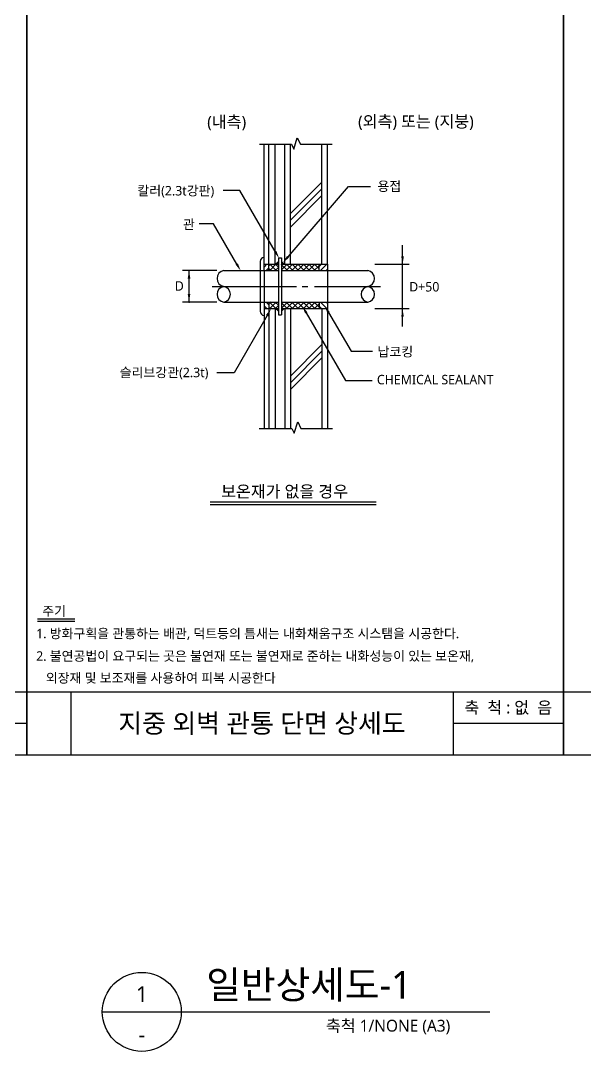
# Model space of a CAD drawing. Header units: millimetres. Extents: x 70076 to 74197, y 15592 to 16067.
# Drawn here: x 70346.8 to 70489.9, y 15592.3 to 15853.4 of the extents above; entities that cross this region are included whole.
import ezdxf
from ezdxf.enums import TextEntityAlignment as Align

# ---------------------------------------------------------------- set-up
doc = ezdxf.new("R2010")
doc.units = ezdxf.units.MM
for name, color, linetype in [('10', 4, 'Continuous'), ('AA-MKXS', 3, 'Continuous'), ('C', 4, 'Continuous'), ('G', 3, 'Continuous'), ('M', 6, 'Continuous'), ('MDET', 4, 'Continuous'), ('R', 1, 'Continuous'), ('Y', 2, 'Continuous')]:
    doc.layers.add(name, color=color, linetype=linetype)
doc.styles.add('sunjin', font='')
doc.styles.get('sunjin').set_extended_font_data('Malgun Gothic')

# ---------------------------------------------------------------- blocks, each defined once
blk = doc.blocks.new('BORDER')
for p, q in [((1, 1), (0, 1)), ((0, 1), (0, 0)), ((1, 0), (1, 1)), ((0, 0), (1, 0))]:
    blk.add_line(p, q)

msp = doc.modelspace()

# ---------------------------------------------------------------- linework, layer by layer
at = {"color": 2}
for p, q in [((70410.18, 15790.04), (70409.72, 15790.5)), ((70413.01, 15790.04), (70412.92, 15790.13)), ((70413, 15782.04), (70412.92, 15781.96))]:
    msp.add_line(p, q, dxfattribs=at)
at = {"layer": '10'}
for p, q in [((70348.37, 15667.36), (70348.37, 15683.36)), ((70484.37, 15667.36), (70484.37, 15683.36))]:
    msp.add_line(p, q, dxfattribs=at)
for p in [(70348.37, 15835.36), (70484.37, 15835.36)]:
    msp.add_point(p, dxfattribs=at)
at = {"layer": 'AA-MKXS', "color": 7}
msp.add_line((70367.51, 15602.26), (70465.67, 15602.26), dxfattribs=at)
msp.add_circle((70377.51, 15602.26), 10, dxfattribs=at)
at = {"layer": 'C', "color": 4}
for p, q in [((70407.51, 15792.36), (70407.51, 15779.72)), ((70394.85, 15730.8), (70436.88, 15730.8)), ((70351.05, 15701.2), (70360.56, 15701.2)), ((70212.37, 15683.36), (70348.37, 15683.36)), ((70348.37, 15683.36), (70484.37, 15683.36)), ((70359.57, 15683.36), (70359.57, 15667.36)), ((70456.37, 15683.36), (70456.37, 15667.36)), ((70484.37, 15683.36), (70620.37, 15683.36)), ((70320.37, 15675.36), (70348.37, 15675.36)), ((70456.37, 15675.36), (70484.37, 15675.36))]:
    msp.add_line(p, q, dxfattribs=at)
at = {"layer": 'C', "color": 2}
msp.add_line((70351.05, 15701.81), (70360.56, 15701.81), dxfattribs=at)
at = {"layer": 'C'}
msp.add_line((70348.37, 15683.36), (70364.37, 15683.36), dxfattribs=at)
at = {"layer": 'C', "color": 4}
for centre, start, end in [((70408.52, 15792.36), 90, 180), ((70408.52, 15779.72), 180, 270)]:
    msp.add_arc(centre, 1.01, start, end, dxfattribs=at)
at = {"layer": 'G', "color": 3}
for p, q in [((70411.41, 15791.64), (70412.12, 15792.35)), ((70411.44, 15791.64), (70412.12, 15792.32)), ((70411.58, 15791.64), (70412.12, 15792.18)), ((70411.72, 15791.64), (70412.12, 15792.04)), ((70411.86, 15791.64), (70412.12, 15791.9)), ((70412.12, 15793.24), (70412.12, 15778.84)), ((70412.12, 15793.24), (70412.92, 15793.24)), ((70412.92, 15793.24), (70412.92, 15778.84)), ((70413.62, 15791.64), (70412.92, 15792.35)), ((70413.6, 15791.64), (70412.92, 15792.32)), ((70413.46, 15791.64), (70412.92, 15792.18)), ((70413.32, 15791.64), (70412.92, 15792.04)), ((70413.17, 15791.64), (70412.92, 15791.9)), ((70408.52, 15791.64), (70412.12, 15791.64)), ((70412, 15791.64), (70412.12, 15791.75)), ((70413.03, 15791.64), (70412.92, 15791.75)), ((70412.92, 15791.64), (70424.6, 15791.64)), ((70412.92, 15791.62), (70412.93, 15791.64)), ((70412.92, 15790.04), (70413.72, 15790.04)), ((70413.72, 15790.04), (70424.6, 15790.04)), ((70412.92, 15782.04), (70413.72, 15782.04)), ((70413.72, 15782.04), (70424.6, 15782.04)), ((70408.52, 15780.44), (70412.12, 15780.44)), ((70411.41, 15780.44), (70412.12, 15779.73)), ((70411.44, 15780.44), (70412.12, 15779.76)), ((70411.58, 15780.44), (70412.12, 15779.9)), ((70411.72, 15780.44), (70412.12, 15780.04)), ((70411.86, 15780.44), (70412.12, 15780.18)), ((70412, 15780.44), (70412.12, 15780.32)), ((70412.12, 15778.84), (70412.92, 15778.84)), ((70412.92, 15780.45), (70412.92, 15780.44)), ((70412.92, 15780.44), (70424.6, 15780.44)), ((70413.62, 15780.44), (70412.92, 15779.73)), ((70413.6, 15780.44), (70412.92, 15779.76)), ((70413.46, 15780.44), (70412.92, 15779.9)), ((70413.32, 15780.44), (70412.92, 15780.04)), ((70413.17, 15780.44), (70412.92, 15780.18)), ((70413.03, 15780.44), (70412.92, 15780.32))]:
    msp.add_line(p, q, dxfattribs=at)
for centre, start, end in [((70398.61, 15788.04), 99.3564, 260.6436), ((70434.46, 15788.04), 279.3564, 80.6436), ((70398.61, 15784.04), 99.3564, 260.6436), ((70397.95, 15784.04), 279.3564, 80.6436), ((70435.12, 15784.04), 99.3564, 260.6436), ((70434.46, 15784.04), 279.3564, 80.6436)]:
    msp.add_arc(centre, 2.03, start, end, dxfattribs=at)
at = {"layer": 'M', "color": 6}
for p, q in [((70398.28, 15790.04), (70412.12, 15790.04)), ((70424.6, 15790.04), (70434.79, 15790.04)), ((70398.28, 15782.04), (70412.12, 15782.04)), ((70424.6, 15782.04), (70434.79, 15782.04))]:
    msp.add_line(p, q, dxfattribs=at)
at = {"layer": 'R', "color": 1}
for p, q in [((70395.31, 15786.04), (70416.69, 15786.04)), ((70418.19, 15786.04), (70419.62, 15786.04)), ((70421.26, 15786.04), (70438.01, 15786.04))]:
    msp.add_line(p, q, dxfattribs=at)
at = {"layer": 'Y', "color": 2}
for p, q in [((70416, 15820.83), (70416.92, 15823.65)), ((70416.92, 15823.65), (70417.69, 15822.03)), ((70407.34, 15822.03), (70415.42, 15822.03)), ((70408.52, 15790.04), (70408.52, 15822.03)), ((70409.72, 15790.04), (70409.72, 15822.03)), ((70411.32, 15791.64), (70411.32, 15822.03)), ((70413.72, 15791.64), (70413.72, 15822.03)), ((70415.16, 15791.64), (70415.16, 15822.03)), ((70415.42, 15822.03), (70416, 15820.83)), ((70417.69, 15822.03), (70425.75, 15822.03)), ((70423.16, 15791.64), (70423.16, 15822.03)), ((70424.6, 15791.64), (70424.6, 15822.03)), ((70402.32, 15810.31), (70398.14, 15810.31)), ((70411.31, 15794.9), (70402.32, 15810.31)), ((70414.57, 15793.55), (70429.88, 15811.32)), ((70415.16, 15804.47), (70423.16, 15812.47)), ((70415.16, 15802.78), (70423.16, 15810.78)), ((70429.88, 15811.32), (70435.45, 15811.32)), ((70415.16, 15801.08), (70423.16, 15809.08)), ((70395.71, 15801.91), (70392.08, 15801.91)), ((70401.58, 15791.71), (70395.71, 15801.91)), ((70396.53, 15790.04), (70387.84, 15790.04)), ((70408.52, 15790.95), (70409.21, 15791.64)), ((70408.52, 15790.04), (70408.52, 15750.08)), ((70409.03, 15790.04), (70409.72, 15790.73)), ((70409.72, 15791.25), (70410.11, 15791.64)), ((70409.92, 15790.04), (70411.52, 15791.64)), ((70411.59, 15790.04), (70409.99, 15791.64)), ((70411.33, 15790.04), (70412.12, 15790.82)), ((70412.12, 15790.93), (70411.41, 15791.64)), ((70412.92, 15790.21), (70414.35, 15791.64)), ((70414.42, 15790.04), (70412.92, 15791.54)), ((70414.13, 15790.04), (70415.73, 15791.64)), ((70415.81, 15790.04), (70414.21, 15791.64)), ((70415.55, 15790.04), (70417.15, 15791.64)), ((70417.22, 15790.04), (70415.62, 15791.64)), ((70416.96, 15790.04), (70418.56, 15791.64)), ((70418.64, 15790.04), (70417.04, 15791.64)), ((70418.38, 15790.04), (70419.98, 15791.64)), ((70420.05, 15790.04), (70418.45, 15791.64)), ((70419.79, 15790.04), (70421.39, 15791.64)), ((70421.46, 15790.04), (70419.86, 15791.64)), ((70421.2, 15790.04), (70422.46, 15791.29)), ((70422.46, 15790.46), (70421.28, 15791.64)), ((70422.46, 15790.04), (70422.46, 15791.64)), ((70422.46, 15791.08), (70423.02, 15791.64)), ((70422.83, 15790.04), (70424.43, 15791.64)), ((70424.25, 15790.04), (70424.6, 15790.39)), ((70424.6, 15791.64), (70424.6, 15750.08)), ((70436.53, 15791.64), (70445.23, 15791.64)), ((70396.53, 15782.04), (70387.84, 15782.04)), ((70409.03, 15782.04), (70409.72, 15781.34)), ((70409.72, 15782.04), (70409.72, 15750.08)), ((70410.17, 15782.04), (70409.72, 15781.59)), ((70409.91, 15782.04), (70411.51, 15780.44)), ((70411.58, 15782.04), (70409.98, 15780.44)), ((70411.32, 15782.04), (70412.12, 15781.25)), ((70414.41, 15782.04), (70412.92, 15780.54)), ((70412.92, 15781.86), (70414.34, 15780.44)), ((70414.13, 15782.04), (70415.73, 15780.44)), ((70415.81, 15782.04), (70414.21, 15780.44)), ((70415.55, 15782.04), (70417.15, 15780.44)), ((70417.22, 15782.04), (70415.62, 15780.44)), ((70416.96, 15782.04), (70418.56, 15780.44)), ((70418.64, 15782.04), (70417.04, 15780.44)), ((70418.38, 15782.04), (70419.98, 15780.44)), ((70420.05, 15782.04), (70418.45, 15780.44)), ((70419.79, 15782.04), (70421.39, 15780.44)), ((70421.46, 15782.04), (70419.86, 15780.44)), ((70421.2, 15782.04), (70422.46, 15780.78)), ((70422.46, 15781.62), (70421.28, 15780.44)), ((70422.46, 15782.04), (70422.46, 15780.44)), ((70422.83, 15782.04), (70424.43, 15780.44)), ((70424.25, 15782.04), (70424.6, 15781.68)), ((70408.52, 15781.13), (70409.21, 15780.44)), ((70409.72, 15780.81), (70410.1, 15780.44)), ((70411.32, 15780.44), (70411.32, 15750.08)), ((70412.12, 15781.16), (70411.4, 15780.44)), ((70413.72, 15780.44), (70413.72, 15750.08)), ((70415.16, 15780.44), (70415.16, 15750.08)), ((70419.19, 15779.33), (70429.17, 15762.21)), ((70422.46, 15781), (70423.02, 15780.44)), ((70423.16, 15780.44), (70423.16, 15750.08)), ((70424.85, 15779.39), (70430.53, 15769.63)), ((70436.53, 15780.44), (70445.23, 15780.44)), ((70409.26, 15778.65), (70400.92, 15764.14)), ((70415.16, 15763.31), (70423.16, 15771.31)), ((70415.16, 15761.61), (70423.16, 15769.61)), ((70430.53, 15769.63), (70435.97, 15769.63)), ((70415.16, 15759.91), (70423.16, 15767.91)), ((70400.92, 15764.14), (70396.56, 15764.14)), ((70429.17, 15762.21), (70435.89, 15762.21)), ((70416.14, 15748.88), (70417.06, 15751.7)), ((70417.06, 15751.7), (70417.83, 15750.08)), ((70407.28, 15750.08), (70415.56, 15750.08)), ((70415.56, 15750.08), (70416.14, 15748.88)), ((70417.83, 15750.08), (70425.87, 15750.08))]:
    msp.add_line(p, q, dxfattribs=at)
at = {"layer": 'Y', "color": 2, "linetype": 'ByBlock'}
for p, q in [((70443.58, 15775.87), (70443.58, 15796.52)), ((70389.49, 15782.04), (70389.49, 15790.04)), ((70389.54, 15790.04), (70389.63, 15790.04)), ((70389.54, 15790.04), (70389.63, 15790.04)), ((70443.63, 15791.64), (70443.73, 15791.64)), ((70389.54, 15782.04), (70389.63, 15782.04))]:
    msp.add_line(p, q, dxfattribs=at)
at = {"layer": 'Y'}
msp.add_line((70394.85, 15731.44), (70436.88, 15731.44), dxfattribs=at)
at = {"layer": 'Y', "color": 2, "linetype": 'ByBlock'}
for p in [(70389.49, 15790.04), (70389.49, 15790.04), (70389.49, 15790.04), (70389.49, 15790.04), (70443.58, 15791.64), (70443.58, 15791.64), (70389.49, 15782.04), (70389.49, 15782.04)]:
    msp.add_point(p, dxfattribs=at)
at = {"layer": 'Y', "color": 2}
for points in [[(70411.6, 15795.07), (70411.02, 15794.73), (70412.32, 15793.17)], [(70401.87, 15791.87), (70401.3, 15791.54), (70402.58, 15789.97)], [(70414.82, 15793.33), (70414.32, 15793.76), (70413.27, 15792.03)], [(70408.97, 15778.81), (70409.55, 15778.48), (70410.26, 15780.38)], [(70418.9, 15779.17), (70419.48, 15779.5), (70418.18, 15781.06)], [(70424.56, 15779.22), (70425.14, 15779.56), (70423.85, 15781.12)]]:
    msp.add_solid(points, dxfattribs=at)
at = {"layer": 'Y', "color": 2, "linetype": 'ByBlock'}
for points in [[(70443.92, 15793.64), (70443.25, 15793.64), (70443.58, 15791.64)], [(70389.82, 15788.04), (70389.15, 15788.04), (70389.49, 15790.04)], [(70389.82, 15784.11), (70389.15, 15784.11), (70389.49, 15782.11)], [(70443.92, 15778.35), (70443.25, 15778.35), (70443.58, 15780.35)]]:
    msp.add_solid(points, dxfattribs=at)

# ---------------------------------------------------------------- block references
at = {"layer": 'C', "color": 4}
for p, xscale, yscale, zscale in [((70212.37, 15667.36), 136, 199.9999999999999, 136), ((70348.37, 15667.36), 136, 199.9999999999999, 136), ((70484.37, 15667.36), 136.0000000000001, 200.0000000000003, 136.0000000000001)]:
    msp.add_blockref('BORDER', p, dxfattribs=dict(at, xscale=xscale, yscale=yscale, zscale=zscale))

# ---------------------------------------------------------------- texts
at = {"layer": 'AA-MKXS', "style": 'sunjin'}
msp.add_text('일반상세도-1', height=7, dxfattribs=at).set_placement((70393.84, 15605.63))
msp.add_text('1', height=4, dxfattribs=at).set_placement((70377.54, 15604.75), align=Align.CENTER)
msp.add_text('축척 1/NONE (A3)', height=3, dxfattribs=at).set_placement((70455.67, 15598.76), align=Align.MIDDLE_RIGHT)
msp.add_text('-', height=4, dxfattribs=at).set_placement((70377.51, 15596.54), align=Align.MIDDLE)
at = {"layer": 'G', "color": 3, "style": 'sunjin'}
for s, p in [('(내측)', (70394.09, 15826.2)), ('(외측) 또는 (지붕)', (70432.32, 15826.31)), ('보온재가 없을 경우', (70397.62, 15732.59))]:
    msp.add_text(s, height=3, dxfattribs=at).set_placement(p)
at = {"layer": 'G', "style": 'sunjin'}
for s, p in [('용접', (70437.22, 15810.21)), ('칼러(2.3t강판)', (70376.4, 15809.08)), ('관', (70387.96, 15800.55)), ('D', (70385.88, 15784.95)), ('D+50', (70445.27, 15784.75)), ('납코킹', (70437.25, 15768.29)), ('슬리브강관(2.3t)', (70371.92, 15763.04)), ('CHEMICAL SEALANT', (70437.08, 15761.23)), ('주기', (70352.29, 15702.59)), ('1. 방화구획을 관통하는 배관, 덕트등의 틈새는 내화채움구조 시스탬을 시공한다.', (70350.75, 15696.91)), ('2. 불연공법이 요구되는 곳은 불연재 또는 불연재로 준하는 내화성능이 있는 보온재,', (70350.75, 15691.21)), ('   외장재 및 보조재를 사용하여 피복 시공한다', (70350.75, 15685.66))]:
    msp.add_text(s, height=2.4, dxfattribs=at).set_placement(p)
at = {"layer": 'MDET', "color": 2, "style": 'sunjin'}
msp.add_text('축  척 : 없  음', height=3, dxfattribs=at).set_placement((70470.37, 15679.36), align=Align.MIDDLE_CENTER)
at = {"layer": 'MDET', "color": 3, "style": 'sunjin'}
msp.add_text('지중 외벽 관통 단면 상세도', height=4.8, dxfattribs=at).set_placement((70407.97, 15675.36), align=Align.MIDDLE_CENTER)

doc.saveas('drawing.dxf')
